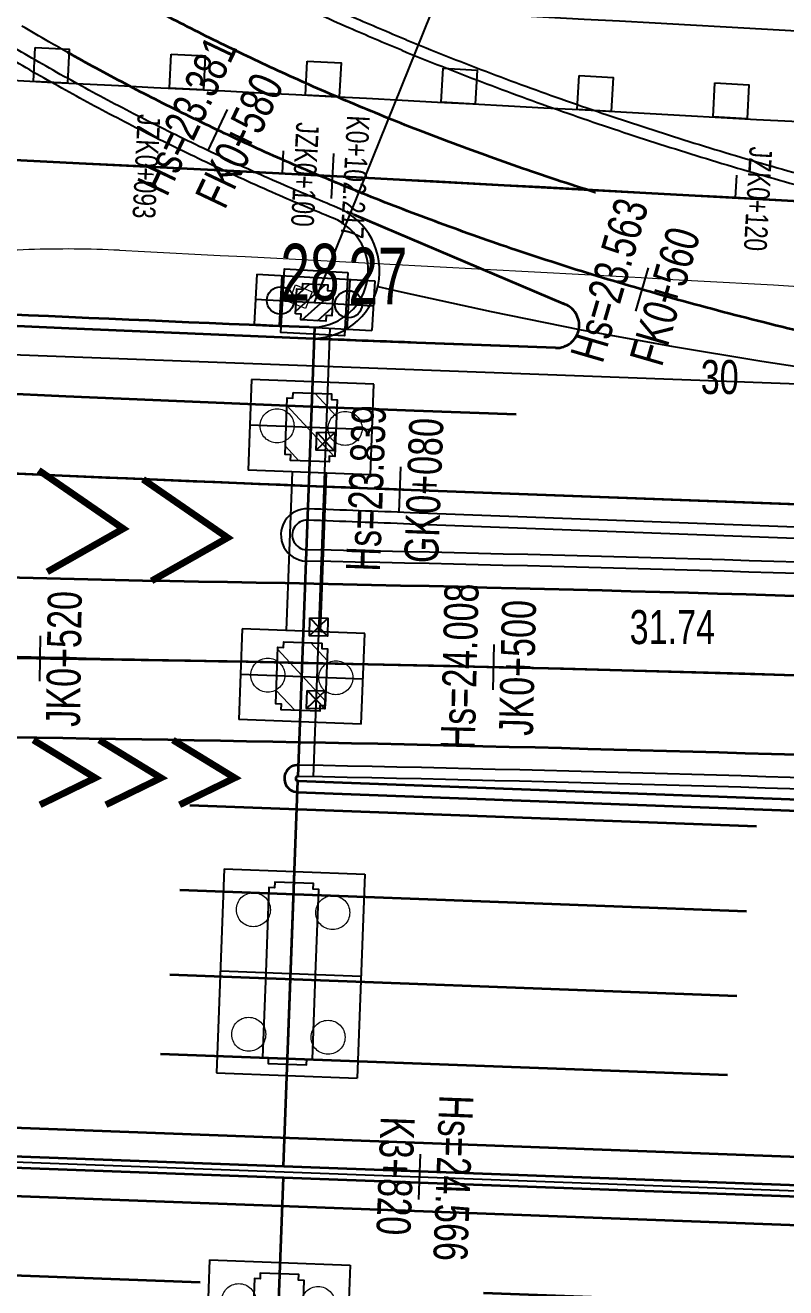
# Model space of a CAD drawing. Extents: x 0 to 558779, y 0 to 2762081.
# Drawn here: x 520024.6 to 520058.1, y 2757632.7 to 2757688.4 of the extents above; entities that cross this region are included whole.
import ezdxf
from ezdxf.enums import TextEntityAlignment as Align

# ---------------------------------------------------------------- set-up
doc = ezdxf.new("R2010")
doc.units = 0
doc.header["$LTSCALE"] = 20
for name, pattern in [('CENTER', [2, 1.25, -0.25, 0.25, -0.25]), ('DASHED', [19.049999999999997, 12.7, -6.349999999999999]), ('HIDDEN', [0.375, 0.25, -0.125])]:
    doc.linetypes.add(name, pattern=pattern)
for name, color, linetype in [('B-标线', 8, 'Continuous'), ('DL-中心线', 10, 'Continuous'), ('DL-人行道边线', 1, 'Continuous'), ('DL-树池', 110, 'Continuous'), ('DL-非机动车道边线', 6, 'Continuous'), ('L-主桥边线', 240, 'Continuous'), ('L-洛秀互通匝道边线', 140, 'Continuous'), ('L-脊线', 222, 'Continuous'), ('L-辅路绿化带', 3, 'Continuous'), ('LjDbCtrlPt', 7, 'Continuous'), ('Pile-JZ', 7, 'Continuous'), ('Pile-JZ-江城大道左辅路', 7, 'Continuous'), ('QL-主线桥墩', 191, 'Continuous'), ('QL-分孔线', 4, 'Continuous'), ('QL-桥墩', 191, 'Continuous'), ('QL-桥跨数值', 6, 'Continuous'), ('RD-红线', 230, 'Continuous'), ('XW_2022', 7, 'Continuous'), ('XW_F', 7, 'Continuous'), ('XW_G', 7, 'Continuous'), ('XW_J', 7, 'Continuous'), ('XW_JZ', 7, 'Continuous'), ('XW_JZ-江城大道左辅路', 7, 'Continuous'), ('XW_辅助2', 7, 'Continuous'), ('XW_辅助线', 7, 'Continuous'), ('YD-G2', 96, 'Continuous'), ('主线墩中心线', 6, 'Continuous'), ('主线墩号', 1, 'Continuous'), ('桩号-2022', 7, 'Continuous'), ('桩号-F', 7, 'Continuous'), ('桩号-G', 7, 'Continuous'), ('桩号-J', 7, 'Continuous'), ('点划线', 6, 'CENTER'), ('粗实线', 1, 'Continuous'), ('设计高-2022', 7, 'Continuous'), ('设计高-F', 7, 'Continuous'), ('设计高-G', 7, 'Continuous'), ('设计高-J', 7, 'Continuous'), ('设计高-地面高-2022', 7, 'Continuous'), ('设计高-地面高-F', 7, 'Continuous'), ('设计高-地面高-G', 7, 'Continuous'), ('设计高-地面高-J', 7, 'Continuous')]:
    doc.layers.add(name, color=color, linetype=linetype)
doc.layers.add('偏心', color=4, linetype='Continuous', plot=False)
doc.layers.add('坐标标注', color=6, linetype='Continuous', plot=False)
for name, color, linetype, lineweight in [('构造细实', 5, 'Continuous', 15), ('标注', 3, 'Continuous', 15), ('细虚线', 2, 'DASHED', 15)]:
    doc.layers.add(name, color=color, linetype=linetype, lineweight=lineweight)
doc.styles.get("Standard").update_dxf_attribs({"font": 'fsdb_e.shx', "width": 0.7, "bigfont": 'hzdx.shx'})

# ---------------------------------------------------------------- blocks, each defined once
blk = doc.blocks.new('shuchi01')
at = {"layer": 'DL-树池', "color": 3}
blk.add_lwpolyline([(-0.75, 1.5), (0.75, 1.5), (0.75, 0), (-0.75, 0)], close=True, dxfattribs=at)
blk = doc.blocks.new('(M2)单个柱式门架墩，2根桩1.2')
h = blk.add_hatch()
h.set_pattern_fill('ANSI31', color=3, scale=0.15)
h.set_pattern_definition([(45, (-0.45, 2.329062e-10), (-0.3367596045400932, 0.3367596045400933), [])])
h.paths.add_polyline_path([(-0.8000000000000074, -0.5500000000000407), (-0.8000000000000074, 0.5500000000000757), (-0.5500000000000145, 0.5500000000000757), (-0.5500000000000145, 0.8000000000000757), (0.5499999999999857, 0.8000000000000757), (0.5499999999999857, 0.5500000000000757), (0.7999999999999857, 0.5500000000000757), (0.7999999999999857, -0.5499999999999244), (0.5499999999999857, -0.5499999999999244), (0.5499999999999857, -0.7999999999999244), (-0.5500000000000148, -0.8000000000000406), (-0.5500000000000148, -0.5500000000000407)])
at = {"layer": 'QL-桥墩', "color": 1}
for p, q in [((-2.600000000093132, 1.100000000093132), (-2.600000000093132, -1.09999999962747)), ((-2.600000000093132, 1.100000000093132), (2.600000000093132, 1.100000000093132)), ((2.600000000093132, 1.100000000093132), (2.600000000093132, -1.09999999962747)), ((-2.600000000093132, -1.09999999962747), (2.600000000093132, -1.09999999962747))]:
    blk.add_line(p, q, dxfattribs=at)
at = {"layer": 'QL-桥墩', "color": 3, "linetype": 'CENTER'}
for p, q in [((-1.5, 1.100000000093132), (-1.5, -1.09999999962747)), ((1.5, 1.100000000093132), (1.5, -1.09999999962747)), ((-2.600000000093132, 0), (2.600000000093132, 0))]:
    blk.add_line(p, q, dxfattribs=at)
at = {"layer": 'QL-桥墩', "color": 1, "ltscale": 0.1}
blk.add_lwpolyline([(-0.8000000000000074, -0.5500000000000407), (-0.8000000000000074, 0.5500000000000757), (-0.5500000000000145, 0.5500000000000757), (-0.5500000000000145, 0.8000000000000757), (0.5499999999999857, 0.8000000000000757), (0.5499999999999857, 0.5500000000000757), (0.7999999999999857, 0.5500000000000757), (0.7999999999999857, -0.5499999999999244), (0.5499999999999857, -0.5499999999999244), (0.5499999999999857, -0.7999999999999244), (-0.5500000000000148, -0.7999999999999244), (-0.5500000000000148, -0.5500000000000407)], close=True, dxfattribs=at)
at = {"layer": 'QL-桥墩', "color": 3}
for centre in [(-1.5, 0), (1.5, 0)]:
    blk.add_circle(centre, 0.6, dxfattribs=at)
blk = doc.blocks.new('20221007.1148461')
at = {"layer": '偏心'}
for p, q in [((0.4000000001396984, 0.3999999999068677), (-0.3999999998486601, -0.3999999999068677)), ((-0.3999999998486601, 0.3999999999068677), (0.4000000001396984, -0.3999999999068677))]:
    blk.add_line(p, q, dxfattribs=at)
blk.add_lwpolyline([(-0.3999999998486601, 0.3999999999068677), (0.4000000001396984, 0.3999999999068677), (0.4000000001396984, -0.3999999999068677), (-0.3999999998486601, -0.3999999999068677)], close=True, dxfattribs=at)
blk = doc.blocks.new('30m花瓶墩')
at = {"layer": '点划线', "ltscale": 0.3}
for p, q in [((0, 3.099999999998544), (0, -3.099999999998544)), ((4.499999999683495, 0), (-4.499999999683495, 0))]:
    blk.add_line(p, q, dxfattribs=at)
at = {"layer": '粗实线'}
for p, q in [((-4.499999999683495, 3.099999999998544), (-4.499999999683495, -3.099999999998544)), ((4.499999999683495, 3.099999999998544), (-4.499999999683495, 3.099999999998544)), ((4.499999999683495, 3.099999999998544), (4.499999999683495, -3.099999999998544)), ((4.499999999683495, -3.099999999998544), (-4.499999999683495, -3.099999999998544))]:
    blk.add_line(p, q, dxfattribs=at)
at = {"layer": '粗实线', "color": 4}
blk.add_lwpolyline([(3.638e-12, 1.099999999998544), (-3.749999999683495, 1.099999999998544), (-3.749999999683495, 0.8499999999985448), (-3.999999999683495, 0.8499999999985448), (-3.999999999683495, 0), (-3.999999999683495, -0.8499999999985448), (-3.749999999683495, -0.8499999999985448), (-3.749999999683495, -1.099999999998544), (3.638e-12, -1.099999999998544), (3.749999999683495, -1.099999999998544), (3.749999999683495, -0.8499999999985448), (3.999999999683495, -0.8499999999985448), (3.999999999683495, 0), (3.999999999683495, 0.8499999999985448), (3.749999999683495, 0.8499999999985448), (3.749999999683495, 1.099999999998544)], close=True, dxfattribs=at)
at = {"layer": '细虚线', "ltscale": 5}
for centre in [(-2.749999999683495, 1.75), (2.749999999683495, 1.75), (-2.749999999683495, -1.75), (2.749999999683495, -1.75)]:
    blk.add_circle(centre, 0.75, dxfattribs=at)
blk = doc.blocks.new('E29')
at = {"layer": '构造细实'}
h = blk.add_hatch(dxfattribs=at)
h.set_pattern_fill('ANSI31', color=4, scale=0.4000000000000003, style=0)
h.set_pattern_definition([(45, (-456.4983491747407, -204.1180370794609), (-0.8980256121069157, 0.8980256121069158), [])])
h.paths.add_polyline_path([(7.749999995401593, 0.8499999996274709), (7.749999995401593, 0), (7.749999995401593, -0.8500000000931321), (7.499999995401593, -0.8500000000931321), (7.499999995401593, -1.100000000093132), (4.999999995401594, -1.100000000093132), (4.999999995401594, -0.8500000000931321), (4.749999995401594, -0.8500000000931321), (4.749999995401594, 0), (4.749999995401594, 0.8499999996274709), (4.999999995401594, 0.8499999996274709), (4.999999995401594, 1.09999999962747), (7.499999995401593, 1.09999999962747), (7.499999995401593, 0.8499999996274709)])
h.paths.add_polyline_path([(-5.999999995401593, -1.100000000093132), (-5.999999995401593, -0.8500000000931321), (-6.249999995401593, -0.8500000000931321), (-6.249999995401593, 0), (-6.249999995401593, 0.8499999996274709), (-5.999999995401593, 0.8499999996274709), (-5.999999995401593, 1.09999999962747), (-3.499999995401594, 1.09999999962747), (-3.499999995401594, 0.8499999996274709), (-3.249999995401594, 0.8499999996274709), (-3.249999995401594, 0), (-3.249999995401594, -0.8500000000931321), (-3.499999995401594, -0.8500000000931321), (-3.499999995401594, -1.100000000093132)])
at = {"layer": '点划线', "ltscale": 0.3}
for p, q in [((-4.749999995401594, 2.699999999720603), (-4.749999995401594, -2.700000000186264)), ((6.249999995401593, 2.699999999720603), (6.249999995401593, -2.700000000186264)), ((-6.749999995401593, 0), (8.249999995401593, 0))]:
    blk.add_line(p, q, dxfattribs=at)
at = {"layer": '粗实线'}
for p, q in [((-6.749999995401593, -2.700000000186264), (-6.749999995401593, 2.699999999720603)), ((-2.749999995401594, 2.699999999720603), (-6.749999995401593, 2.699999999720603)), ((-2.749999995401594, -2.700000000186264), (-2.749999995401594, 2.699999999720603)), ((4.249999995401594, -2.700000000186264), (4.249999995401594, 2.699999999720603)), ((8.249999995401593, 2.699999999720603), (4.249999995401594, 2.699999999720603)), ((8.249999995401593, -2.700000000186264), (8.249999995401593, 2.699999999720603)), ((-2.749999995401594, 0.75), (4.249999995401594, 0.75)), ((-2.749999995401594, -0.75), (4.249999995401594, -0.75)), ((-6.749999995401593, -2.700000000186264), (-2.749999995401594, -2.700000000186264)), ((4.249999995401594, -2.700000000186264), (8.249999995401593, -2.700000000186264))]:
    blk.add_line(p, q, dxfattribs=at)
at = {"layer": '粗实线', "color": 4}
for points in [[(-5.999999995401593, -1.100000000093132), (-5.999999995401593, -0.8500000000931321), (-6.249999995401593, -0.8500000000931321), (-6.249999995401593, 0), (-6.249999995401593, 0.8499999996274709), (-5.999999995401593, 0.8499999996274709), (-5.999999995401593, 1.09999999962747), (-3.499999995401594, 1.09999999962747), (-3.499999995401594, 0.8499999996274709), (-3.249999995401594, 0.8499999996274709), (-3.249999995401594, 0), (-3.249999995401594, -0.8500000000931321)], [(-5.999999995401593, -1.100000000093132), (-3.499999995401594, -1.100000000093132), (-3.499999995401594, -0.8500000000931321), (-3.249999995401594, -0.8500000000931321)]]:
    blk.add_lwpolyline(points, dxfattribs=at)
blk.add_lwpolyline([(7.749999995401593, 0.8499999996274709), (7.749999995401593, 0), (7.749999995401593, -0.8500000000931321), (7.499999995401593, -0.8500000000931321), (7.499999995401593, -1.100000000093132), (4.999999995401594, -1.100000000093132), (4.999999995401594, -0.8500000000931321), (4.749999995401594, -0.8500000000931321), (4.749999995401594, 0), (4.749999995401594, 0.8499999996274709), (4.999999995401594, 0.8499999996274709), (4.999999995401594, 1.09999999962747), (7.499999995401593, 1.09999999962747), (7.499999995401593, 0.8499999996274709)], close=True, dxfattribs=at)
at = {"layer": '细虚线', "ltscale": 5}
for centre in [(-4.749999995401594, 1.5), (6.249999995401593, 1.5), (-4.749999995401594, -1.5), (6.249999995401593, -1.5)]:
    blk.add_circle(centre, 0.7500000000000006, dxfattribs=at)
blk = doc.blocks.new('主线桥墩10.09')
at = {"layer": 'L-主桥边线'}
blk.add_line((3016.515762963798, -324.849573481828), (3015.796497934382, -344.1544681987725), dxfattribs=at)
at = {"layer": 'L-主桥边线', "color": 3, "lineweight": 35}
for points in [[(1927.554360708571, -306.8760259519331), (1927.554360708629, -306.8760259519331, 0.0200316140230442), (2286.882572288508, -334.707123904489), (3681.668597716198, -386.6742977001704)], [(1927.495816965704, -307.372586753685, 0.0200316140230395), (2286.863956120622, -335.2067772224545), (3681.649979511276, -387.1739509422332)]]:
    blk.add_lwpolyline(points, format="xyb", dxfattribs=at)
at = {"layer": 'L-主桥边线', "lineweight": 35, "ltscale": 2, "flags": 128}
blk.add_lwpolyline([(3016.272567643493, -324.8517995062284, -0.0067508902755624), (2959.741699158447, -321.8523506689817, 0.0059351063455585), (2926.472910828655, -320.0327196158469, 0.0059351063455585)], format="xyb", dxfattribs=at)
blk.add_lwpolyline([(3015.770495829406, -344.8523581568152), (3400.31649982289, -359.1798382564448)], dxfattribs=at)
at = {"layer": 'L-主桥边线', "lineweight": 35, "ltscale": 2}
for centre, radius, start, end in [((3015.774188797688, -344.7532398370093), 0.5991870931435404, 87.86625096067404, 267.8662512749451), ((3015.774187390111, -344.7532776137813), 0.0991492896017085, 87.86625178584784, 267.8662504740939)]:
    blk.add_arc(centre, radius, start, end, dxfattribs=at)
at = {"layer": '主线墩中心线', "linetype": 'CENTER', "lineweight": 35}
for p, q in [((3015.777878950874, -344.6541970707476), (3016.515762963798, -324.849573481828)), ((3015.137546123297, -361.8405709727667), (3015.7704958322, -344.8523581572808)), ((3015.133186401508, -361.8404085375369), (3015.133185648185, -361.8404465964995)), ((3015.11892995541, -362.3402242879383), (3014.485980246391, -379.3284371062182)), ((3015.123290430464, -362.3403486665338), (3015.123289677082, -362.3403867264278))]:
    blk.add_line(p, q, dxfattribs=at)
at = {"layer": '主线墩中心线', "rotation": 87.86625113496996}
blk.add_blockref('E29', (3016.118896705564, -335.5013652532361), dxfattribs=at)
at = {"layer": '主线墩号', "rotation": 87.86625112163902}
for p in [(3015.454020972772, -353.3464645673521), (3015.454020972772, -353.3464645673521), (3014.811763184727, -370.5845040413552), (3014.811763184727, -370.5845040413552)]:
    blk.add_blockref('30m花瓶墩', p, dxfattribs=at)

msp = doc.modelspace()

# ---------------------------------------------------------------- linework, layer by layer
at = {"layer": 'B-标线', "linetype": 'HIDDEN', "lineweight": 35, "ltscale": 5}
msp.add_line((520039.0932622877, 2757680.023251966), (520048.3273278081, 2757676.086539309), dxfattribs=at)
at = {"layer": 'B-标线', "linetype": 'HIDDEN', "lineweight": 35, "ltscale": 5, "flags": 128}
for points in [[(516322.4375430929, 2758316.933269886), (516956.1708864162, 2758023.087492492, 0.079368608178051), (517564.8234081885, 2757850.856308758), (518947.7994459439, 2757687.805594135, 0.0200316140230398), (519307.5468970618, 2757659.942024764), (521003.5519569056, 2757596.751981205)], [(520609.6655267543, 2757632.942386146), (520351.860715672, 2757657.356657926, 0.0142954931674204), (520266.2910289073, 2757662.997860127), (520121.2049930767, 2757668.403500205, -0.0003858024882772), (520115.6533972667, 2757668.613202279, -0.0011574079242256), (520110.1024795331, 2757668.840037702, -0.0019290147383579), (520104.5530765753, 2757669.101133095, -0.0027006238494708), (520099.0063422267, 2757669.413599177, -0.0034722361763719), (520093.4639056846, 2757669.794516697, -0.004243852637884), (520087.9280291903, 2757670.26091504, -0.0050154741528497), (520082.4017647275, 2757670.829741073, -0.0057871016401356), (520076.8891090991, 2757671.517815843, -0.0065587360186369), (520071.3951564812, 2757672.341776764, -0.0069445560792568), (520066.1996699292, 2757673.265194466, -0.0069445560792568), (520061.4839543831, 2757674.239366822, -0.0069445560792568), (520057.145816241, 2757675.26207025, -0.0069445560792568), (520053.116621802, 2757676.33098242, -0.0069445560792568), (520049.3477218264, 2757677.44382767, -0.0069445560792568), (520045.8032062448, 2757678.598425422, -0.0069445560792568), (520042.4557171294, 2757679.792701573, -0.0069445560792568), (520039.2838764889, 2757681.024685468, -0.0069445560792568), (520036.2706274535, 2757682.292501594, -0.0069445560792568), (520033.4021213161, 2757683.594359822, -0.0069445560792568), (520030.6669458304, 2757684.928545804, -0.0069445560792568), (520028.0555750342, 2757686.293412147, -0.0069445560792568), (520025.5599675548, 2757687.687370587, -0.0034722361763719), (520024.3533928118, 2757688.394777471, -0.2411716790377774), (519975.9078850426, 2757765.623604524, -0.0012152783760594), (519975.8665642704, 2757766.111391615, -0.0024305603418171), (519975.7894022681, 2757767.108924404, -0.0024305603418171), (519975.7198663742, 2757768.137896793, -0.0024305603418171), (519975.6583859861, 2757769.201280887, -0.0024305603418171), (519975.605452934, 2757770.302577425, -0.0024305603418171), (519975.5616367919, 2757771.445956139, -0.0024305603418171), (519975.5276055686, 2757772.636447924, -0.0024305603418171), (519975.5041543424, 2757773.880214289, -0.0024305603418171), (519975.4922459954, 2757775.184935856, -0.0024305603418171), (519975.493071088, 2757776.560391213, -0.0024305603418171), (519975.5081394032, 2757778.019354284, -0.0024305603418171), (519975.5394268429, 2757779.579054773, -0.0024305603418171), (519975.5896259424, 2757781.263704881, -0.0024305603418171), (519975.6626083313, 2757783.10923305, -0.0022955287234048), (519975.7578202559, 2757785.051338175, -0.0020254657327883), (519975.8698121279, 2757786.99254948, -0.0017554030376208), (519975.9964796569, 2757788.932859764, -0.001485340598509), (519976.1357206035, 2757790.872309435, -0.0012152783760594), (519976.2854349636, 2757792.81097969, -0.0009452163308787), (519976.4435249318, 2757794.748985688, -0.0006751544235736), (519976.6078946816, 2757796.686469747, -0.0004050926147512), (519976.7764499998, 2757798.623594541, -0.0001350308650182), (519976.9470978088, 2757800.560536312, -2.25051440367e-05), (519977.118152467, 2757802.497442221, -6.75154322014e-05), (519977.2895558447, 2757804.434317296, -0.0001125257206395), (519977.4616566448, 2757806.371130516, -0.0001575360095337), (519977.6348035365, 2757808.307850482, -0.0002025462990661), (519977.8093451386, 2757810.24444523, -0.0002475565894192), (519977.9856300011, 2757812.180882045, -0.0002925668807754), (519978.1640065873, 2757814.117127267, -0.0003375771733171), (519978.3448232545, 2757816.053146108, -0.0003825874672265), (519978.5284282338, 2757817.988902465, -0.0004050926147512), (519978.7057290286, 2757819.827350507, -0.0004050926147512), (519978.8702415201, 2757821.504706562, -0.0004050926147512), (519979.0250333045, 2757823.057028262, -0.0004050926147512), (519979.1721601392, 2757824.508637816, -0.0004050926147512), (519979.3130768965, 2757825.876861144, -0.0004050926147512), (519979.4488563536, 2757827.174558009, -0.0004050926147512), (519979.580315327, 2757828.411584736, -0.0004050926147512), (519979.70809198, 2757829.595693177, -0.0004050926147512), (519979.8326955652, 2757830.733110739, -0.0004050926147512), (519979.9545397215, 2757831.828929741, -0.0004050926147512), (519980.0739655126, 2757832.887377538, -0.0004050926147512), (519980.1912578159, 2757833.912009216, -0.0004050926147512), (519980.3066572624, 2757834.905848376, -0.0002025462990661), (519980.3637124954, 2757835.3920467, -0.0425986576840793), (520000.8749505544, 2757935.361123581)], [(520609.9955025319, 2757636.426796568), (520352.1906914495, 2757660.841068348, 0.0142954931674129), (520266.4213420827, 2757666.495433354), (520121.335306252, 2757671.901073432, -0.0003858024882766), (520115.7882082409, 2757672.11060503, -0.001157407924223), (520110.2534806839, 2757672.33677885, -0.0019290147383588), (520104.7310539899, 2757672.596605029, -0.0027006238494536), (520099.2220682497, 2757672.906944605, -0.0034722361763907), (520093.7281280264, 2757673.284529097, -0.004243852637915), (520088.2514546544, 2757673.745939569, -0.0050154741528559), (520082.7950360333, 2757674.307576274, -0.0057871016401582), (520077.3627732975, 2757674.985616619, -0.0065587360187149), (520071.9596235064, 2757675.795959297, -0.0069445560793792), (520066.8599427767, 2757676.702350233, -0.0069445560792417), (520062.2395694713, 2757677.656828723, -0.0069445560792471), (520057.9961511051, 2757678.657203623, -0.0069445560792128), (520054.0609956497, 2757679.701169067, -0.0069445560794058), (520050.3853894883, 2757680.786468217, -0.0069445560792802), (520046.9333554728, 2757681.910941494, -0.006944556079088), (520043.6774674433, 2757683.072537876, -0.0069445560793514), (520040.5962788172, 2757684.269311814, -0.0069445560788217), (520037.6726642282, 2757685.499414888, -0.0069445560794904), (520034.8927068451, 2757686.761086016, -0.0069445560793021), (520032.2449268635, 2757688.05264181, -0.0069445560789575), (520029.7197314632, 2757689.372467746, -0.0069445560788701), (520027.3090132219, 2757690.719010284, -0.0034722361763119), (520026.1445302901, 2757691.401740479, -0.2411716790375909), (519979.3946643127, 2757765.927529387, -0.0012152783755956), (519979.3547813876, 2757766.398343427, -0.0024305603412875), (519979.2802488825, 2757767.361886686, -0.0024305603425808), (519979.2130076527, 2757768.35690366, -0.0024305603420985), (519979.1534916897, 2757769.386310939, -0.0024305603416005), (519979.1021926242, 2757770.453612323, -0.0024305603412006), (519979.0596798571, 2757771.56298056, -0.0024305603415051), (519979.0266212499, 2757772.7194495, -0.0024305603415742), (519979.0038117561, 2757773.929183516, -0.0024305603418798), (519978.9922141512, 2757775.199865946, -0.0024305603421658), (519978.993018899, 2757776.541277879, -0.0024305603422102), (519979.0077356843, 2757777.966195378, -0.0024305603414892), (519979.0383402842, 2757779.491849666, -0.0024305603420934), (519979.0875250347, 2757781.142453328, -0.0024305603419975), (519979.1591611854, 2757782.953932895, -0.0022955287237497), (519979.252798102, 2757784.863908574, -0.0020254657330813), (519979.3631567591, 2757786.776810548, -0.0017554030374892), (519979.4882233513, 2757788.692597465, -0.0014853405983559), (519979.6259751935, 2757790.611305799, -0.0012152783758832), (519979.7743795529, 2757792.533012689, -0.0009452163309786), (519979.931393631, 2757794.45782948, -0.0006751544236636), (519980.0949643612, 2757796.385895214, -0.000405092614799), (519980.2630280596, 2757798.317370061, -0.0001350308650087), (519980.433509961, 2757800.252428695, -2.25051440357e-05), (519980.6045692415, 2757802.189386911, -6.7515432189e-05), (519980.7758892982, 2757804.12532045, -0.0001125257206332), (519980.9478506647, 2757806.060564492, -0.0001575360095229), (519981.1208011631, 2757807.995087716, -0.0002025462990549), (519981.2950882254, 2757809.928858263, -0.0002475565894369), (519981.4710588762, 2757811.861843559, -0.0002925668807583), (519981.6490597156, 2757813.794010115, -0.0003375771733136), (519981.8294368978, 2757815.725323356, -0.0003825874672698), (519982.0125361133, 2757817.65574742, -0.0004050926147197), (519982.1892920032, 2757819.48854525, -0.0004050926148263), (519982.3532501515, 2757821.160249201, -0.0004050926148144), (519982.5074786498, 2757822.706921968, -0.0004050926147488), (519982.6540331807, 2757824.152884921, -0.0004050926147412), (519982.7943685761, 2757825.515463521, -0.0004050926147867), (519982.9295575893, 2757826.807517265, -0.0004050926147415), (519983.0604170223, 2757828.038902311, -0.0004050926147371), (519983.1875850297, 2757829.217370408, -0.0004050926147824), (519983.3115708579, 2757830.349148895, -0.0004050926147083), (519983.4327881422, 2757831.439330045, -0.0004050926146768), (519983.5515779444, 2757832.492141186, -0.0004050926146908), (519983.6682251405, 2757833.511137387, -0.0004050926147577), (519983.7829703609, 2757834.499342237, -0.0002025462990344), (519983.8396938712, 2757834.982713736, -0.0425986576840995), (520004.231282652, 2757934.368634362, -0.0425986576840995)], [(518722.6160701263, 2757735.499809157), (518950.2582831472, 2757708.661147822, 0.0200316140230391), (519308.3287761131, 2757680.927464124), (521004.3339210171, 2757617.737417395)], [(518722.1769920512, 2757731.775603142), (518949.8192050752, 2757704.936941807, 0.0200316140230385), (519308.189154854, 2757677.180064239), (521004.1942845686, 2757613.990018076)], [(518721.737913976, 2757728.051397127), (518949.3801270032, 2757701.212735792, 0.0200316140230411), (519308.0495335947, 2757673.432664353), (521004.0546481201, 2757610.242618755)], [(518721.3281077726, 2757724.575471513), (518948.9703208026, 2757697.736810177, 0.0200316140230434), (519307.9192204195, 2757669.935091126), (521003.9243207681, 2757606.745046057)], [(520121.3176360973, 2757671.401384866), (520041.861705131, 2757674.361767391, -0.0073175124284043), (519980.5682629721, 2757677.544263342, 0.0132329120558124), (519906.3776917924, 2757680.516902379), (519853.1067797354, 2757681.240467695)], [(520121.2059390898, 2757668.403464958), (520041.7500081236, 2757671.363847482, -0.0073175124284074), (519980.3688786367, 2757674.550896361, 0.0132329120558161), (519906.33694731, 2757677.517179077), (519853.066035253, 2757678.240744393)], [(520047.9895862696, 2757674.133453758), (520041.861705131, 2757674.361767391, -0.0005082677095815), (520037.6014762976, 2757674.524832568, -0.0005082677095815)], [(520511.0273445384, 2757639.284198117), (520476.6794777367, 2757640.563936752, -0.0122239290819781), (520403.4863451105, 2757645.084780198, 0.0122239290951102), (520330.2932124163, 2757649.605623647), (520071.5053584406, 2757659.24758531, 0.0043370379830971), (520036.8238632528, 2757660.238598463, 0.0040413543216543)]]:
    msp.add_lwpolyline(points, format="xyb", dxfattribs=at)
at = {"layer": 'B-标线', "lineweight": 35, "flags": 128}
for points in [[(518725.3873259684, 2757720.572654902), (518948.5605146021, 2757694.260884562, 0.0200316140230424), (519307.7889072443, 2757666.4375179), (521003.7939934163, 2757603.247473359)], [(518725.0360635106, 2757717.593290091), (518948.2092521444, 2757691.28151975, 0.0200316140230407), (519307.677210237, 2757663.439597991), (521003.6822842575, 2757600.249553904)], [(520121.0756259146, 2757664.905891731), (520041.6196949483, 2757667.866274256, -0.0073175124284049), (519980.136263579, 2757671.058634883, 0.0132329120558209), (519906.2894120805, 2757674.017501893), (519853.0185000237, 2757674.741067208, -0.0006430042037563), (519847.4635252364, 2757674.821282455, -0.0019290147380948)], [(520030.9852955673, 2757663.84673636, -0.0275199161249299), (519954.1871658999, 2757669.383414936, 0.0283609606917879), (519884.0820457025, 2757674.319138932)], [(520030.9259962757, 2757660.34723874, -0.027519916124924), (519953.7438759601, 2757665.911600708, 0.0283609606918116), (519884.0345104734, 2757670.819461747, 0.0283609606918116)], [(520511.1576577138, 2757642.781771343), (520476.809790912, 2757644.061509978, -0.0122239290819827), (520403.7874422621, 2757648.571804791, 0.012223929095104), (520330.4235255917, 2757653.103196874), (520071.635671616, 2757662.745158537, 0.0050744130472052), (520030.9852955661, 2757663.84673636, 0.0050744130472052)], [(520036.8238632528, 2757660.238598463, 0.0049338085434763), (519997.3563391665, 2757660.634287983, -0.0092710449069934), (519923.207319916, 2757662.020990654)], [(520510.8970313633, 2757635.78662489), (520476.5491645614, 2757637.066363525, -0.0122239290819782), (520403.1852479589, 2757641.597755606, 0.0122239290951116), (520330.1628992411, 2757646.108050421), (520071.3750452655, 2757655.750012083, 0.0092710449094544), (519997.355786775, 2757657.134288026, -0.0092710449069958), (519923.0770067408, 2757658.523417428, -0.0092710449069958)]]:
    msp.add_lwpolyline(points, format="xyb", dxfattribs=at)
at = {"layer": 'B-标线', "lineweight": 35, "const_width": 0.3, "flags": 128}
for points in [[(520025.2047592069, 2757668.738758324), (520028.9351296644, 2757666.162421285), (520025.5831838379, 2757664.259787892)], [(520029.8037961164, 2757668.339775837), (520033.5341665738, 2757665.763438797), (520030.1822207474, 2757663.860805404)], [(520024.9699212527, 2757656.843429698), (520027.696781538, 2757655.173209418), (520025.2646573553, 2757653.986598273)], [(520027.8709941763, 2757656.843429698), (520030.5978544617, 2757655.173209418), (520028.1657302789, 2757653.986598273)], [(520031.1201818627, 2757656.843429698), (520033.8470421481, 2757655.173209418), (520031.4149179654, 2757653.986598273)]]:
    msp.add_lwpolyline(points, dxfattribs=at)
at = {"layer": 'B-标线', "linetype": 'HIDDEN', "lineweight": 35, "ltscale": 5}
msp.add_arc((520048.0268186054, 2757675.132760394), 1, 267.866251121639, 72.51181041864221, dxfattribs=at)
at = {"layer": 'DEFPOINTS'}
msp.add_circle((519998.2715550194, 2757605.884686126), 27.20231986306003, dxfattribs=at)
at = {"layer": 'DL-中心线', "linetype": 'CENTER', "lineweight": 35, "ltscale": 5, "flags": 128}
for points in [[(520609.6655267543, 2757632.942386146), (520351.860715672, 2757657.356657926, 0.0142954931674204), (520266.2910289073, 2757662.997860127), (520121.2049930767, 2757668.403500205, -0.0003858024882772), (520115.6533972667, 2757668.613202279, -0.0011574079242256), (520110.1024795331, 2757668.840037702, -0.0019290147383579), (520104.5530765753, 2757669.101133095, -0.0027006238494708), (520099.0063422267, 2757669.413599177, -0.0034722361763719), (520093.4639056846, 2757669.794516697, -0.004243852637884), (520087.9280291903, 2757670.26091504, -0.0050154741528497), (520082.4017647275, 2757670.829741073, -0.0057871016401356), (520076.8891090991, 2757671.517815843, -0.0065587360186369), (520071.3951564812, 2757672.341776764, -0.0069445560792568), (520066.1996699292, 2757673.265194466, -0.0069445560792568), (520061.4839543831, 2757674.239366822, -0.0069445560792568), (520057.145816241, 2757675.26207025, -0.0069445560792568), (520053.116621802, 2757676.33098242, -0.0069445560792568), (520049.3477218264, 2757677.44382767, -0.0069445560792568), (520045.8032062448, 2757678.598425422, -0.0069445560792568), (520042.4557171294, 2757679.792701573, -0.0069445560792568), (520039.2838764889, 2757681.024685468, -0.0069445560792568), (520036.2706274535, 2757682.292501594, -0.0069445560792568), (520033.4021213161, 2757683.594359822, -0.0069445560792568), (520030.6669458304, 2757684.928545804, -0.0069445560792568), (520028.0555750342, 2757686.293412147, -0.0069445560792568), (520025.5599675548, 2757687.687370587, -0.0034722361763719), (520024.3533928118, 2757688.394777471, -0.2411716790377774), (519975.9078850426, 2757765.623604524, -0.0012152783760594), (519975.8665642704, 2757766.111391615, -0.0024305603418171), (519975.7894022681, 2757767.108924404, -0.0024305603418171), (519975.7198663742, 2757768.137896793, -0.0024305603418171), (519975.6583859861, 2757769.201280887, -0.0024305603418171), (519975.605452934, 2757770.302577425, -0.0024305603418171), (519975.5616367919, 2757771.445956139, -0.0024305603418171), (519975.5276055686, 2757772.636447924, -0.0024305603418171), (519975.5041543424, 2757773.880214289, -0.0024305603418171), (519975.4922459954, 2757775.184935856, -0.0024305603418171), (519975.493071088, 2757776.560391213, -0.0024305603418171), (519975.5081394032, 2757778.019354284, -0.0024305603418171), (519975.5394268429, 2757779.579054773, -0.0024305603418171), (519975.5896259424, 2757781.263704881, -0.0024305603418171), (519975.6626083313, 2757783.10923305, -0.0022955287234048), (519975.7578202559, 2757785.051338175, -0.0020254657327883), (519975.8698121279, 2757786.99254948, -0.0017554030376208), (519975.9964796569, 2757788.932859764, -0.001485340598509), (519976.1357206035, 2757790.872309435, -0.0012152783760594), (519976.2854349636, 2757792.81097969, -0.0009452163308787), (519976.4435249318, 2757794.748985688, -0.0006751544235736), (519976.6078946816, 2757796.686469747, -0.0004050926147512), (519976.7764499998, 2757798.623594541, -0.0001350308650182), (519976.9470978088, 2757800.560536312, -2.25051440367e-05), (519977.118152467, 2757802.497442221, -6.75154322014e-05), (519977.2895558447, 2757804.434317296, -0.0001125257206395), (519977.4616566448, 2757806.371130516, -0.0001575360095337), (519977.6348035365, 2757808.307850482, -0.0002025462990661), (519977.8093451386, 2757810.24444523, -0.0002475565894192), (519977.9856300011, 2757812.180882045, -0.0002925668807754), (519978.1640065873, 2757814.117127267, -0.0003375771733171), (519978.3448232545, 2757816.053146108, -0.0003825874672265), (519978.5284282338, 2757817.988902465, -0.0004050926147512), (519978.7057290286, 2757819.827350507, -0.0004050926147512), (519978.8702415201, 2757821.504706562, -0.0004050926147512), (519979.0250333045, 2757823.057028262, -0.0004050926147512), (519979.1721601392, 2757824.508637816, -0.0004050926147512), (519979.3130768965, 2757825.876861144, -0.0004050926147512), (519979.4488563536, 2757827.174558009, -0.0004050926147512), (519979.580315327, 2757828.411584736, -0.0004050926147512), (519979.70809198, 2757829.595693177, -0.0004050926147512), (519979.8326955652, 2757830.733110739, -0.0004050926147512), (519979.9545397215, 2757831.828929741, -0.0004050926147512), (519980.0739655126, 2757832.887377538, -0.0004050926147512), (519980.1912578159, 2757833.912009216, -0.0004050926147512), (519980.3066572624, 2757834.905848376, -0.0002025462990661), (519980.3637124954, 2757835.3920467, -0.0425986576840793), (520000.8749505544, 2757935.361123581)], [(520121.0756259146, 2757664.905891731), (520041.6196949483, 2757667.866274256, -0.0073175124284049), (519980.136263579, 2757671.058634883, 0.0132329120558209), (519906.2894120805, 2757674.017501893), (519853.0185000237, 2757674.741067208, -0.0006430042037563), (519847.4635252364, 2757674.821282455, -0.0019290147380948), (519841.9090488203, 2757674.930071246, -0.0032150316529395), (519836.3560100529, 2757675.095997354, -0.004501059202055), (519830.8062296992, 2757675.347593677, -0.0057871016393464), (519825.2628495378, 2757675.713318461, -0.0070731632189161), (519819.730769281, 2757676.2214776, -0.0083592481951196), (519814.2170781245, 2757676.900101842, -0.009645360822621999), (519808.7314765393, 2757677.776767997, -0.0109315053564544), (519803.2866819207, 2757678.878353694, -0.0115745909180553), (519798.1672334346, 2757680.156572934, -0.0115745909180553), (519793.5547094546, 2757681.538222909, -0.0115745909180553), (519789.3491579684, 2757683.013495957, -0.0115745909180553), (519785.4839392776, 2757684.573969943, -0.0115745909180553), (519781.9121799458, 2757686.212201152, -0.0115745909180553), (519778.5995485332, 2757687.921461585, -0.0115745909180553), (519775.5200839856, 2757689.695562206, -0.0115745909180553), (519772.653635016, 2757691.528729992, -0.0115745909180553), (519769.9842102003, 2757693.415520119, -0.0115745909180553), (519767.4988720321, 2757695.350751932, -0.0115745909180553), (519765.1869708664, 2757697.32946149, -0.0115745909180553), (519763.0395994023, 2757699.346865989, -0.0115745909180553), (519761.0491949262, 2757701.398336875, -0.0057871016393464), (519760.1107851987, 2757702.435437843, -1.096245304375877), (519856.5167402106, 2757773.03982967, -0.0120033199108861), (519857.958289349, 2757770.500015877, -0.0122891416808862), (519859.3456886776, 2757767.752732267, -0.0122891416808862), (519860.6359076315, 2757764.851767297, -0.0122891416808862), (519861.8206467083, 2757761.791072705, -0.0122891416808862), (519862.890883236, 2757758.563217511, -0.0122891416808862), (519863.8366713318, 2757755.158951399, -0.0122891416808862), (519864.6468661841, 2757751.566599686, -0.0122891416808862), (519865.3087353418, 2757747.771203212, -0.0122891416808862), (519865.8073954631, 2757743.753258529, -0.0122891416808862), (519866.1249684082, 2757739.486805793, -0.0122891416808862), (519866.2392635938, 2757734.936398905, -0.0122891416808862), (519866.1216114739, 2757730.052041673, -0.0122891416808862), (519865.7330563861, 2757724.76013033, -0.0116857424642391), (519865.0610150885, 2757719.245881666, -0.010478969115692), (519864.1452643047, 2757713.766732212, -0.0092722262841077), (519863.0138337972, 2757708.327934195, -0.0080655104545535), (519861.6945146935, 2757702.931554226, -0.0068588181124116), (519860.2147177558, 2757697.576886942, -0.0056521457433374), (519858.6013994808, 2757692.260865306, -0.0044454898332193), (519856.8810459671, 2757686.978463668, -0.0032388468681373), (519855.0797046074, 2757681.723091737, -0.002032213334322), (519853.2230538856, 2757676.486979183)], [(519936.0368207653, 2757686.063272215), (519964.5059443071, 2757685.002448566, -0.0050030641355908), (520064.4530444648, 2757680.276323843, 0.0050040833560254), (520164.4205143662, 2757675.549440141), (520317.7162935872, 2757669.837920055, -0.0357687595412444), (520402.9451674814, 2757660.532742061, 0.0357677449025708), (520544.9892400936, 2757645.024262997), (520703.4933663933, 2757639.118046068)], [(519936.0368207653, 2757686.063272215), (519964.5059443071, 2757685.002448566, -0.0050030641359292), (520064.4530444648, 2757680.276323843, 0.0050040833557292), (520164.4205143662, 2757675.549440141), (520299.8300179032, 2757670.504329942, -0.0319843949352169), (520426.983102217, 2757657.593878671, 0.0319833805599345), (520554.1321359344, 2757644.683578326), (520703.4933663933, 2757639.118046068)], [(520544.7285643145, 2757638.028552366), (520476.6794777367, 2757640.563936752, -0.0122239290813176), (520403.4863451105, 2757645.084780198, 0.0122239290954282), (520330.2932124163, 2757649.605623647), (520071.5053584406, 2757659.24758531, 0.0092710449092827), (519997.3563391665, 2757660.634287983, -0.0092710449061056), (519923.207319923, 2757662.020990654)]]:
    msp.add_lwpolyline(points, format="xyb", dxfattribs=at)
at = {"layer": 'DL-人行道边线', "flags": 128}
msp.add_lwpolyline([(519961.693705904, 2757692.612443878), (519964.7852173804, 2757692.497247199, -0.0050030641355884), (520064.8822381879, 2757687.76403329, 0.0021640442367468), (520108.0374792354, 2757685.477732921)], format="xyb", dxfattribs=at)
at = {"layer": 'DL-非机动车道边线', "flags": 128}
msp.add_lwpolyline([(519961.7300172822, 2757688.608314847), (519964.6362717413, 2757688.500021262, -0.0050030641355894), (520064.653334869, 2757683.770588252, 0.0021640442367468), (520107.8431519734, 2757681.482456095)], format="xyb", dxfattribs=at)
at = {"layer": 'L-主桥边线', "lineweight": 35, "ltscale": 2, "flags": 128}
for points in [[(518705.378534529, 2757721.673002614), (518948.4141552448, 2757693.019482557, 0.0200316140230442), (519307.7423668246, 2757665.188384605), (520702.5283922523, 2757613.221210809)], [(518705.3199907861, 2757721.176441812), (518948.3556115018, 2757692.522921755, 0.0200316140230429), (519307.7237506567, 2757664.688731286), (520702.5097740475, 2757612.721557567)]]:
    msp.add_lwpolyline(points, format="xyb", dxfattribs=at)
for points in [[(520036.6302903656, 2757655.043150352), (520421.176294359, 2757640.715670252)], [(520036.6116741977, 2757654.543497034), (520421.1578544452, 2757640.216010368)]]:
    msp.add_lwpolyline(points, dxfattribs=at)
at = {"layer": 'L-主桥边线', "lineweight": 35, "ltscale": 2}
for centre, radius, start, end in [((520036.6339833339, 2757655.142268672), 0.5991870931435404, 87.86625096256145, 267.8662512756972), ((520036.6339819263, 2757655.142230895), 0.0991492896017085, 87.8662517837849, 267.8662504728637)]:
    msp.add_arc(centre, radius, start, end, dxfattribs=at)
at = {"layer": 'L-洛秀互通匝道边线', "flags": 128}
for points in [[(520041.215936587, 2757687.256237927, -0.0057177193716072), (520038.8744343111, 2757688.248187101, -0.0069445237998109), (520036.170362608, 2757689.475417563, -0.0069444965147789), (520033.5974930824, 2757690.730432807, -0.0069445100089643), (520031.1461595215, 2757692.011653794, -0.0069442364136041), (520028.8082938538, 2757693.317501693, -0.0034718762607621), (520027.6798091979, 2757693.979126495, -0.2411715606300764), (519982.3833314964, 2757766.188045156, -0.0012150811413484)], [(520041.4057038472, 2757687.718826715, -0.0057176800319504), (520039.0747467566, 2757688.706308181, -0.0069446520111872), (520036.3832723261, 2757689.927821644, -0.0069444081980872), (520033.8229181468, 2757691.176732639, -0.0069445275572036), (520031.3838871122, 2757692.451523766, -0.0069441696330681), (520029.0581684547, 2757693.75058677, -0.0034717656125213), (520027.935710063, 2757694.408678294, -0.2411715137887152), (519982.8814459725, 2757766.231426832, -0.0012151587720382)], [(520038.179909821, 2757679.854714988, -0.0057181900691692), (520035.669740384, 2757680.918116375, -0.0069446650680985), (520032.763267619, 2757682.237206199, -0.0069445646562689), (520029.9906578036, 2757683.589652789, -0.0069446072353099), (520027.3423560666, 2757684.973821794, -0.0069448845374611), (520024.8102666567, 2757686.388159834, -0.0034726126553656), (520023.5857363812, 2757687.106094574, -0.2411719196015138), (519974.4135472615, 2757765.493394705, -0.0012153452609229)], [(520038.3696708274, 2757680.317306341, -0.0057182633924868), (520035.8699996491, 2757681.376260706, -0.0069444624503991), (520032.9762583587, 2757682.689572145, -0.0069446879438915), (520030.216081884, 2757684.035953118, -0.0069445950008742), (520027.5800936076, 2757685.413686388, -0.0069448743241366), (520025.0601336895, 2757686.821249277, -0.0034725147437194), (520023.8416298201, 2757687.535650798, -0.2411718619757924), (519974.9116615335, 2757765.536778722, -0.001215407153853)], [(520041.4057775451, 2757687.718796482, 0.0032631653370613), (520043.1533950193, 2757687.015204358, 0.003208970372951), (520044.9127048733, 2757686.333233332, 0.0031546916065302), (520046.6834033394, 2757685.672644384, 0.0031002904159018), (520048.4651841474, 2757685.033196667, 0.0030457340084005), (520050.2577387404, 2757684.414646538, 0.0029909920857218), (520052.0607565604, 2757683.816746688, 0.002936042061974), (520053.8739253929, 2757683.23924534, 0.0028808632382612), (520055.6969317651, 2757682.681885535, 0.0028254402409691), (520057.5294613868, 2757682.144404486, 0.002769761462034), (520059.3711996326, 2757681.626533027, 0.0027138177171631)], [(520041.2160197279, 2757687.256203821, 0.0032631653368593), (520042.9696912388, 2757686.550174337, 0.0032089703729974), (520044.7349851325, 2757685.865883683, 0.0031546916065179), (520046.5115949694, 2757685.203089399, 0.003100290416075), (520048.2992118708, 2757684.561547216, 0.0030457340084055), (520050.0975247186, 2757683.941010108, 0.002990992085618), (520051.9062204465, 2757683.341227405, 0.0029360420618641), (520053.7249843926, 2757682.761943991, 0.002880863238340001), (520055.5535006984, 2757682.202899596, 0.0028254402409006), (520057.3914527565, 2757681.663828146, 0.0027697614621384), (520059.2385236972, 2757681.144457207, 0.0027138177171592)], [(520037.1323621796, 2757675.043709003, -0.0067508902755638), (519980.6014936946, 2757678.04315784, 0.0132329120558147), (519906.3844825395, 2757681.016856263), (519853.1135704825, 2757681.740421579)], [(520037.112613658, 2757674.544099159, -0.006750890275560999), (519980.5682629721, 2757677.544263343, 0.0132329120558091), (519906.3776917924, 2757680.516902379), (519853.1067797354, 2757681.240467695)], [(520039.0932622877, 2757680.023251966, -0.0004025203496418), (520038.9088658147, 2757680.097664974, -0.0002817558266287), (520038.7848876377, 2757680.147894683, -0.0002817558266287)], [(520121.0383935788, 2757663.906585095), (520041.5824626126, 2757666.866967619, -0.0005355802012899), (520037.0772582047, 2757667.039655977, -0.0005355802012899)], [(520121.019777411, 2757663.406931777), (520041.5638464447, 2757666.367314301, -0.0005354529848744), (520037.0586419941, 2757666.540001513, -0.0005354529848744)], [(520371.5807932995, 2757652.006662258, 0.0068420304939089), (520330.4607579274, 2757654.102503511), (520071.6729039517, 2757663.744465173, 0.0043273004593959), (520036.9914339223, 2757664.73615357)], [(520371.6130751487, 2757652.505619053, 0.0068420304942603), (520330.4793740953, 2757654.602156829), (520071.6915201196, 2757664.244118491, 0.0043262212104084), (520037.0100528785, 2757665.235881728)], [(520370.9674381627, 2757642.526483174, 0.0068420304940724), (520330.1070507374, 2757644.609090466), (520071.3191967618, 2757654.251052129, 0.0043479089843944), (520036.637673487, 2757655.241311438)], [(520370.999720012, 2757643.025439967, 0.0068420304944226), (520330.1256669053, 2757645.108743785), (520071.3378129297, 2757654.750705447, 0.0043468194319107), (520036.6562924699, 2757655.74104031)]]:
    msp.add_lwpolyline(points, format="xyb", dxfattribs=at)
at = {"layer": 'L-洛秀互通匝道边线'}
for centre, radius, start, end in [((520037.2311047877, 2757677.541758221), 3, 267.736397317116, 67.69592178940157), ((520037.2311047877, 2757677.541758221), 2.5, 267.736397317116, 67.69592178940157), ((520037.0343460635, 2757665.887904774), 1.152550340135315, 87.86625112194545, 267.8662511219455), ((520037.0343474363, 2757665.88794162), 0.6525123210743086, 87.86625111347132, 267.8662511287939)]:
    msp.add_arc(centre, radius, start, end, dxfattribs=at)
at = {"layer": 'L-脊线', "flags": 128}
msp.add_lwpolyline([(520037.1144906254, 2757668.038964908, -0.0067816510220802), (519980.136263579, 2757671.058634883, 0.0066237419210185), (519943.1901339453, 2757673.028366294, 0.0066237419210185)], format="xyb", dxfattribs=at)
at = {"layer": 'L-脊线'}
msp.add_arc((519997.0406868753, 2755660.634312891), 2000, 88.86121584140852, 89.99095722760761, dxfattribs=at)
at = {"layer": 'L-辅路绿化带', "lineweight": 0, "flags": 128}
for points in [[(520028.7670650872, 2757678.439192877, 0.0109917381981611), (520026.7688399947, 2757678.494433518, 0.009404255139548), (520024.7666207571, 2757678.468083562, 0.007812350779460999), (520022.7611135223, 2757678.372567785, 0.0062331333883127), (520020.7530045545, 2757678.22031201, 0.0046743629558461), (520018.7429602335, 2757678.023743092, 0.0031366135670015), (520016.7316270532, 2757677.795288891, 0.0016153818552222), (520014.7196316206, 2757677.547378257, 0.0001029691116771), (520012.7075806555, 2757677.292441006, -0.0014098447708109), (520010.6960609889, 2757677.042907906, -0.0029322539067468), (520008.6856395621, 2757676.811210651, -0.0044718728075895), (520006.6768634264, 2757676.609781845, -0.0060330538877616), (520004.6702597411, 2757676.451054978, -0.0076149790682137), (520002.666335774, 2757676.347464414, -0.0092095429720756), (520000.6655788991, 2757676.311445362, -0.0107991690064138), (519998.6684565971, 2757676.355433861)], [(520028.7670652824, 2757678.439192866, -0.0017774683250082), (520064.2384476033, 2757676.532469121, 0.0021420212719557), (520107.0506676369, 2757674.262450501)]]:
    msp.add_lwpolyline(points, format="xyb", dxfattribs=at)
at = {"layer": 'LjDbCtrlPt', "flags": 128}
msp.add_lwpolyline([(520040.1493256603, 2757676.846066523), (520041.1804319071, 2757676.60025509), (520045.1477265185, 2757675.733310592), (520049.1208664203, 2757674.93790174), (520053.0965459303, 2757674.210655334), (520057.0746198094, 2757673.547673206), (520061.0549461568, 2757672.945146765), (520066.1297943747, 2757672.260340993)], dxfattribs=at)
at = {"layer": 'Pile-JZ'}
for p, q in [((520035.9459909705, 2757681.828701381), (520035.9975153896, 2757682.827373117)), ((520055.9173114335, 2757680.758268932), (520055.9728301167, 2757681.756726581))]:
    msp.add_line(p, q, dxfattribs=at)
at = {"layer": 'Pile-JZ-江城大道左辅路'}
msp.add_line((520038.1080535847, 2757680.715332101), (520038.2119880347, 2757682.712629683), dxfattribs=at)
at = {"layer": 'QL-分孔线', "color": 1}
msp.add_line((520037.3586081068, 2757676.139841066), (520042.9792017267, 2757690.046796156), dxfattribs=at)
at = {"layer": 'RD-红线'}
msp.add_lwpolyline([(520096.4821294233, 2757671.154541827), (520096.1186092541, 2757671.154540345), (520095.712877287, 2757671.154538691), (520095.7128772869, 2757671.154538691), (519947.557475239, 2757676.674537736, -0.5056460919874985), (519923.5528524703, 2757711.970126416), (519982.3336756551, 2757878.638402797, -0.000168438111345), (519982.3985000005, 2757878.822009773, -0.000168438111345)], format="xyb", dxfattribs=at)
at = {"layer": 'XW_2022', "color": 4}
msp.add_line((519307.7330587406, 2757664.938557945), (520743.9184135037, 2757611.428920931), dxfattribs=at)
msp.add_line((519307.7330587406, 2757664.938557945), (520743.9184135037, 2757611.428920931), dxfattribs=at)
at = {"layer": 'XW_F', "color": 1, "flags": 128}
msp.add_lwpolyline([(520059.1372476432, 2757674.776783038, -0.0031750106687045), (520057.1940488373, 2757675.249989797, -0.0032750117088575), (520055.2571167438, 2757675.748223539, -0.0033750128145115), (520053.3269831289, 2757676.27217342, -0.0034750139876665), (520051.4042094115, 2757676.822515884, -0.0035750152303227), (520049.4893872958, 2757677.399913582, -0.00367501654448), (520047.5831393668, 2757678.005014237, -0.0037750179321387), (520045.6861196453, 2757678.638449453, -0.0038750193952988), (520043.7990140993, 2757679.300833461, -0.0039750209359604), (520041.9225411086, 2757679.992761814, -0.0040750225561238), (520040.057451879, 2757680.714810013, -0.0041750242577889), (520038.2045308027, 2757681.467532088, -0.004275026042955999), (520036.3645957606, 2757682.251459107, -0.0043750279136252), (520034.5384983628, 2757683.067097636, -0.0044750298717966), (520032.7271241231, 2757683.914928139, -0.0045750319194704), (520030.9313925654, 2757684.795403319, -0.0046750340586467), (520029.1522572523, 2757685.708946407, -0.0047750362913258), (520027.3907057383, 2757686.655949397, -0.0048750386195078), (520025.6477594386, 2757687.636771219, -0.0033968880653018), (520024.4651948654, 2757688.328277063, -0.0003252115362719)], format="xyb", dxfattribs=at)
msp.add_lwpolyline([(520059.1372476432, 2757674.776783038, -0.0031750106687045), (520057.1940488373, 2757675.249989797, -0.0032750117088575), (520055.2571167438, 2757675.748223539, -0.0033750128145115), (520053.3269831289, 2757676.27217342, -0.0034750139876665), (520051.4042094115, 2757676.822515884, -0.0035750152303227), (520049.4893872958, 2757677.399913582, -0.00367501654448), (520047.5831393668, 2757678.005014237, -0.0037750179321387), (520045.6861196453, 2757678.638449453, -0.0038750193952988), (520043.7990140993, 2757679.300833461, -0.0039750209359604), (520041.9225411086, 2757679.992761814, -0.0040750225561238), (520040.057451879, 2757680.714810013, -0.0041750242577889), (520038.2045308027, 2757681.467532088, -0.004275026042955999), (520036.3645957606, 2757682.251459107, -0.0043750279136252), (520034.5384983628, 2757683.067097636, -0.0044750298717966), (520032.7271241231, 2757683.914928139, -0.0045750319194704), (520030.9313925654, 2757684.795403319, -0.0046750340586467), (520029.1522572523, 2757685.708946407, -0.0047750362913258), (520027.3907057383, 2757686.655949397, -0.0048750386195078), (520025.6477594386, 2757687.636771219, -0.0033968880653018), (520024.4651948654, 2757688.328277063, -0.0003252115362719)], format="xyb", dxfattribs=at)
at = {"layer": 'XW_G', "color": 4}
msp.add_line((520121.0756259146, 2757664.905891731), (520041.6196949559, 2757667.866274255), dxfattribs=at)
msp.add_line((520121.0756259146, 2757664.905891731), (520041.6196949559, 2757667.866274255), dxfattribs=at)
at = {"layer": 'XW_G', "color": 2}
msp.add_arc((520119.937913245, 2759769.907783523), 2103.5, 266.1892307386803, 267.8662511213052, dxfattribs=at)
msp.add_arc((520119.937913245, 2759769.907783523), 2103.5, 266.1892307386803, 267.8662511213052, dxfattribs=at)
at = {"layer": 'XW_J', "color": 2}
msp.add_arc((519997.0406868753, 2755660.634312891), 2000, 87.86625112070145, 89.99095722760761, dxfattribs=at)
msp.add_arc((519997.0406868753, 2755660.634312891), 2000, 87.86625112070145, 89.99095722760761, dxfattribs=at)
at = {"layer": 'XW_JZ', "color": 2}
msp.add_arc((519778.3238957004, 2752688.470026498), 5000, 86.7194092675459, 87.86601753923652, dxfattribs=at)
at = {"layer": 'XW_JZ-江城大道左辅路', "color": 2}
msp.add_arc((519778.3238957004, 2752688.470026498), 5000, 86.7194092675459, 87.86601753923652, dxfattribs=at)
at = {"layer": 'XW_辅助2', "color": 4}
msp.add_line((520121.0756259146, 2757664.905891731), (520041.6196949559, 2757667.866274255), dxfattribs=at)
at = {"layer": 'XW_辅助2', "color": 2}
msp.add_arc((520119.9379132465, 2759769.907783523), 2103.5, 266.1892307386803, 267.866251121265, dxfattribs=at)
at = {"layer": 'XW_辅助线', "color": 2}
msp.add_arc((520042.8451538558, 2758363.746260408), 700, 262.7237022530813, 269.0292109435418, dxfattribs=at)
msp.add_arc((520042.8451538558, 2758363.746260408), 700, 262.7237022530813, 269.0292109435418, dxfattribs=at)
at = {"layer": 'YD-G2'}
msp.add_lwpolyline([(519982.3996205743, 2757878.825931547), (520003.4899128965, 2757893.645981173), (520022.8938150332, 2757892.922948753), (519992.7024588902, 2757807.318909613, 0.505646091983873), (520065.1688102096, 2757700.765893637), (520120.4107215973, 2757698.707455628), (520118.9474799462, 2757694.31260996, 0.0011345651286379), (520116.0734534892, 2757685.614671778), (520096.4824033703, 2757671.157998502), (520096.118883201, 2757671.157998502), (520095.7131512339, 2757671.157998502), (519947.5577716915, 2757676.678601553, -0.140866623659724), (519933.6465735544, 2757681.244459689, 0.0027272208952008), (519934.1916098254, 2757681.74009143, 0.0067116931775402), (519935.4888203675, 2757682.965245151, 0.0064475965347074), (519936.6854142758, 2757684.156496309, 0.3637241415611307), (519943.1110625141, 2757767.428043626), (519982.3347954805, 2757878.642324835, -0.0026198115798965), (519982.3996205743, 2757878.825931547)], format="xyb", close=True, dxfattribs=at)
at = {"layer": '偏心'}
msp.add_line((520038.0350998798, 2757675.021361686), (520037.2972158669, 2757655.216738096), dxfattribs=at)
msp.add_lwpolyline([(520038.8346807692, 2757677.45939004), (520038.6781570805, 2757674.663768403), (520035.8825354439, 2757674.820292091), (520036.0390591325, 2757677.615913729)], close=True, dxfattribs=at)
at = {"layer": '标注'}
msp.add_lwpolyline([(520036.2253833337, 2757676.166209795), (520036.5251520088, 2757676.907923177), (520037.2668653916, 2757676.608154502), (520036.9670967165, 2757675.86644112)], close=True, dxfattribs=at)
at = {"layer": '设计高-地面高-2022'}
msp.add_line((520042.0211047285, 2757638.581023499), (520041.9466400568, 2757636.582410226), dxfattribs=at)
at = {"layer": '设计高-地面高-F'}
for p, q in [((520032.6704040419, 2757682.834132349), (520033.5277666646, 2757684.641043895)), ((520051.5206412186, 2757675.746671654), (520052.0788413644, 2757677.667195696))]:
    msp.add_line(p, q, dxfattribs=at)
at = {"layer": '设计高-地面高-G'}
msp.add_line((520041.0936325162, 2757666.885237425), (520041.1685617446, 2757668.883833335), dxfattribs=at)
at = {"layer": '设计高-地面高-J'}
for p, q in [((520025.251082583, 2757659.435246845), (520025.2793070909, 2757661.43504768)), ((520045.2373482827, 2757659.053208376), (520045.2855690545, 2757661.052626981))]:
    msp.add_line(p, q, dxfattribs=at)

# ---------------------------------------------------------------- block references
at = {"layer": 'DL-树池'}
for p, rotation in [((520025.7230875487, 2757685.849928994), 357.1658415513504), ((520031.7155692545, 2757685.549664624), 357.0971347107054), ((520037.7076865865, 2757685.242214524), 357.0284278700603), ((520043.6994309284, 2757684.927579135), 356.9597210294153), ((520049.6907936639, 2757684.60575891), 356.8910141887704), ((520055.6817661778, 2757684.276754313), 356.8223073481255)]:
    msp.add_blockref('shuchi01', p, dxfattribs=dict(at, rotation=rotation))
at = {"layer": 'QL-主线桥墩'}
msp.add_blockref('主线桥墩10.09', (517020.8597945361, 2757999.895508508), dxfattribs=at)
at = {"layer": 'QL-桥墩', "lineweight": 35, "rotation": 356.795419934882}
msp.add_blockref('(M2)单个柱式门架墩，2根桩1.2', (520037.3586081066, 2757676.139841066), dxfattribs=at)
at = {"layer": '偏心'}
for p, rotation in [((520037.8484489533, 2757670.011697195), 358.301770573095), ((520037.5434082745, 2757661.824481156), 358.8298364396833), ((520037.424247546, 2757658.626236806), 358.8298364396833)]:
    msp.add_blockref('20221007.1148461', p, dxfattribs=dict(at, rotation=rotation))

# ---------------------------------------------------------------- texts
at = {"layer": 'Pile-JZ', "width": 0.75}
for s, rotation, p in [('JZK0+093', 267.1267745716918, (520029.95378153, 2757682.134352478)), ('JZK0+100', 267.0465604803736, (520036.9446627055, 2757681.777176962)), ('JZK0+120', 266.8173773623212, (520056.9157690821, 2757680.702750249))]:
    msp.add_text(s, height=1, rotation=rotation, dxfattribs=at).set_placement(p, align=Align.MIDDLE_CENTER)
at = {"layer": 'Pile-JZ-江城大道左辅路', "width": 0.75}
msp.add_text('K0+102.217', height=1, rotation=267.0211555314951, dxfattribs=at).set_placement((520039.1586696006, 2757681.662013667), align=Align.MIDDLE_CENTER)
at = {"layer": 'QL-桥跨数值', "lineweight": 35, "width": 0.75}
for s, p in [('30', (520055.2244514446, 2757671.649843917)), ('31.74', (520053.1366574462, 2757660.62383778))]:
    msp.add_text(s, height=1.5, dxfattribs=at).set_placement(p, align=Align.BOTTOM_CENTER)
at = {"layer": '坐标标注', "width": 0.7}
for s, p in [('28', (520035.8609536585, 2757676.223693041)), ('27', (520038.8562625548, 2757676.05598909))]:
    msp.add_text(s, height=2.5, dxfattribs=at).set_placement(p)
at = {"layer": '桩号-2022', "width": 0.75}
msp.add_text('K3+820', height=1.5, rotation=267.8662511206456, dxfattribs=at).set_placement((520041.6840804019, 2757637.592886563), align=Align.TOP_CENTER)
at = {"layer": '桩号-F', "width": 0.75}
for s, rotation, p in [('FK0+580', 64.6160980730014, (520033.370122085, 2757683.608983729)), ('FK0+560', 73.79349839828636, (520052.0878198979, 2757676.623203654))]:
    msp.add_text(s, height=1.5, rotation=rotation, dxfattribs=at).set_placement(p, align=Align.TOP_CENTER)
at = {"layer": '桩号-G', "width": 0.75}
msp.add_text('GK0+080', height=1.5, rotation=87.85293325281704, dxfattribs=at).set_placement((520041.4308865168, 2757667.873295996), align=Align.TOP_CENTER)
at = {"layer": '桩号-J', "width": 0.75}
for s, rotation, p in [('JK0+520', 89.19140056421564, (520025.5651649621, 2757660.430913587)), ('JK0+500', 88.61844277046559, (520045.5613714593, 2757660.045684563))]:
    msp.add_text(s, height=1.5, rotation=rotation, dxfattribs=at).set_placement(p, align=Align.TOP_CENTER)
at = {"layer": '设计高-2022', "width": 0.75}
msp.add_text('Hs=24.566', height=1.5, rotation=267.8662511206456, dxfattribs=at).set_placement((520042.2836643835, 2757637.570547161), align=Align.BOTTOM_CENTER)
at = {"layer": '设计高-F', "width": 0.75}
for s, rotation, p in [('Hs=23.381', 64.6160980730014, (520032.8280486214, 2757683.866192516)), ('Hs=23.563', 73.79349839828636, (520051.5116626853, 2757676.790663697))]:
    msp.add_text(s, height=1.5, rotation=rotation, dxfattribs=at).set_placement(p, align=Align.BOTTOM_CENTER)
at = {"layer": '设计高-G', "width": 0.75}
msp.add_text('Hs=23.839', height=1.5, rotation=87.85293325281704, dxfattribs=at).set_placement((520040.8313077439, 2757667.895774764), align=Align.BOTTOM_CENTER)
at = {"layer": '设计高-J', "width": 0.75}
msp.add_text('Hs=24.008', height=1.5, rotation=88.61844277046559, dxfattribs=at).set_placement((520044.9615458779, 2757660.060150794), align=Align.BOTTOM_CENTER)

doc.saveas('drawing.dxf')
